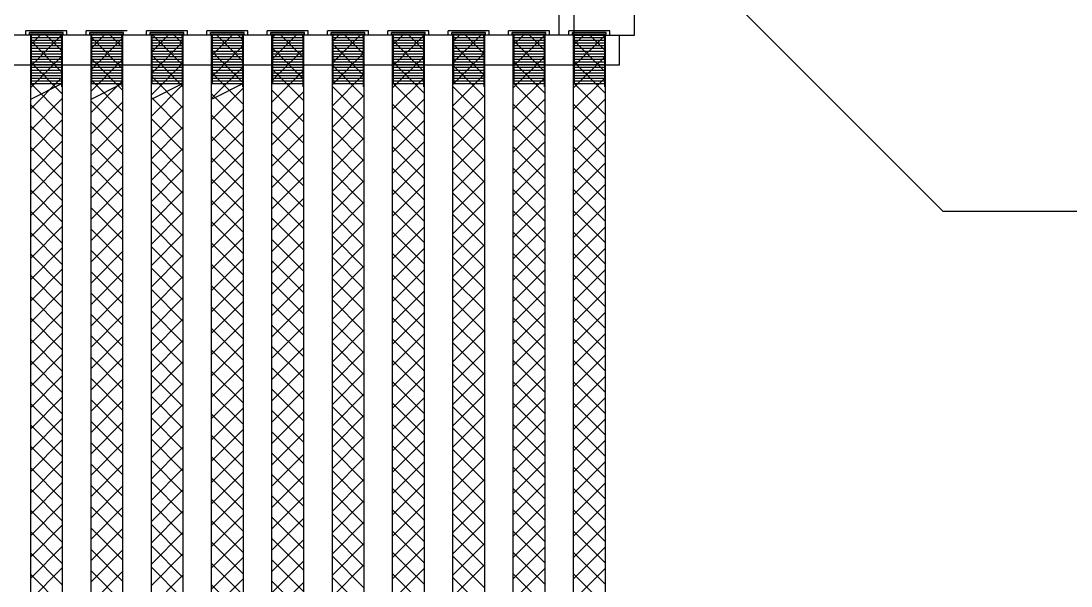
# Model space of a CAD drawing. Header units: inches. Extents: x 12 to 318, y 5 to 204.
# Drawn here: x 184.73 to 195.98, y 179.46 to 185.51 of the extents above; entities that cross this region are included whole.
import ezdxf

# ---------------------------------------------------------------- set-up
doc = ezdxf.new("R2010")
doc.units = ezdxf.units.IN
doc.header["$LTSCALE"] = 9.5
doc.header["$MEASUREMENT"] = 0
doc.layers.get('0').update_dxf_attribs({"lineweight": 25})
doc.layers.add('Brade', color=5, linetype='Continuous', lineweight=25, true_color=0x0000ff)
doc.layers.add('Sketch Geometry (ANSI)', color=7, linetype='Continuous', lineweight=25)

# ---------------------------------------------------------------- blocks, each defined once
blk = doc.blocks.new('UPPER HEAD ADN ELEMENT DETAIL')
for p, q in [((0.33535, 0.00996), (0.33535, 0.14601)), ((0.36936, 0.00996), (0.36936, 0.14601)), ((0.32685, 0.00996), (0.32685, 0.02697)), ((0.33535, 0.00996), (-0.49793, 0.00996)), ((0.33535, 0.00996), (0.36936, 0.00996)), ((0.36086, -0.00704), (0.36086, 0.00996)), ((0.36086, -0.00704), (-0.52344, -0.00704))]:
    blk.add_line(p, q)
at = {"layer": 'Brade', "lineweight": 25}
for p, q in [((0.02619, 0.00996), (0.02619, 0.01235)), ((0.04931, 0.01235), (0.02619, 0.01235)), ((0.04931, 0.00996), (0.04931, 0.01235)), ((0.0602, 0.00996), (0.0602, 0.01235)), ((0.08333, 0.01235), (0.0602, 0.01235)), ((0.09421, 0.00996), (0.09421, 0.01235)), ((0.11734, 0.01235), (0.09421, 0.01235)), ((0.11734, 0.00996), (0.11734, 0.01235)), ((0.15135, 0.01235), (0.12822, 0.01235)), ((0.12822, 0.00996), (0.12822, 0.01235)), ((0.15135, 0.00996), (0.15135, 0.01235)), ((0.18536, 0.01235), (0.16223, 0.01235)), ((0.16223, 0.00996), (0.16223, 0.01235)), ((0.18536, 0.00996), (0.18536, 0.01235)), ((0.21937, 0.01235), (0.19624, 0.01235)), ((0.19624, 0.00996), (0.19624, 0.01235)), ((0.21937, 0.00996), (0.21937, 0.01235)), ((0.25338, 0.01235), (0.23026, 0.01235)), ((0.23026, 0.00996), (0.23026, 0.01235)), ((0.25338, 0.00996), (0.25338, 0.01235)), ((0.25338, 0.00996), (0.25338, 0.01235)), ((0.2874, 0.01235), (0.26427, 0.01235)), ((0.26427, 0.00996), (0.26427, 0.01235)), ((0.2874, 0.00996), (0.2874, 0.01235)), ((0.32141, 0.01235), (0.29828, 0.01235)), ((0.29828, 0.00996), (0.29828, 0.01235)), ((0.32141, 0.00996), (0.32141, 0.01235)), ((0.35542, 0.01235), (0.33229, 0.01235)), ((0.33229, 0.00996), (0.33229, 0.01235)), ((0.35542, 0.00996), (0.35542, 0.01235)), ((0.04727, 0.01146), (0.02823, 0.01146)), ((0.02823, 0.01044), (0.02823, 0.01146)), ((0.04727, 0.01044), (0.02823, 0.01044)), ((0.04727, 0.01031), (0.02823, 0.01031)), ((0.04676, 0.00996), (0.02874, 0.00996)), ((0.02874, 0.00996), (0.02874, -0.5377)), ((0.02925, 0.00843), (0.02925, 0.00996)), ((0.02925, 0.00996), (0.02925, -0.01759)), ((0.04625, 0.00843), (0.02925, 0.00843)), ((0.04625, 0.00843), (0.02925, 0.00843)), ((0.04625, 0.0069), (0.02925, 0.0069)), ((0.04625, 0.00843), (0.04625, 0.00996)), ((0.04625, 0.00996), (0.04625, -0.01912)), ((0.04676, 0.00996), (0.04676, -0.5377)), ((0.04727, 0.01044), (0.04727, 0.01146)), ((0.08129, 0.01146), (0.06224, 0.01146)), ((0.06224, 0.01044), (0.06224, 0.01146)), ((0.08129, 0.01044), (0.06224, 0.01044)), ((0.08129, 0.01031), (0.06224, 0.01031)), ((0.08078, 0.00996), (0.06275, 0.00996)), ((0.06275, 0.00996), (0.06275, -0.5377)), ((0.06326, 0.00843), (0.06326, 0.00996)), ((0.06326, 0.00996), (0.06326, -0.01759)), ((0.08027, 0.00843), (0.06326, 0.00843)), ((0.08027, 0.00843), (0.06326, 0.00843)), ((0.08027, 0.0069), (0.06326, 0.0069)), ((0.08027, 0.00843), (0.08027, 0.00996)), ((0.08027, 0.00996), (0.08027, -0.01912)), ((0.08078, 0.00996), (0.08078, -0.5377)), ((0.08129, 0.01044), (0.08129, 0.01146)), ((0.1153, 0.01146), (0.09625, 0.01146)), ((0.09625, 0.01044), (0.09625, 0.01146)), ((0.1153, 0.01044), (0.09625, 0.01044)), ((0.1153, 0.01031), (0.09625, 0.01031)), ((0.09676, 0.00996), (0.09676, -0.5377)), ((0.11479, 0.00996), (0.09676, 0.00996)), ((0.09727, 0.00843), (0.09727, 0.00996)), ((0.09727, 0.00996), (0.09727, -0.01759)), ((0.11428, 0.00843), (0.09727, 0.00843)), ((0.11428, 0.00843), (0.09727, 0.00843)), ((0.11428, 0.0069), (0.09727, 0.0069)), ((0.11428, 0.00843), (0.11428, 0.00996)), ((0.11428, 0.00996), (0.11428, -0.01912)), ((0.11479, 0.00996), (0.11479, -0.5377)), ((0.1153, 0.01044), (0.1153, 0.01146)), ((0.13026, 0.01044), (0.13026, 0.01146)), ((0.14931, 0.01146), (0.13026, 0.01146)), ((0.14931, 0.01044), (0.13026, 0.01044)), ((0.14931, 0.01031), (0.13026, 0.01031)), ((0.13077, 0.00996), (0.13077, -0.5377)), ((0.1488, 0.00996), (0.13077, 0.00996)), ((0.13128, 0.00996), (0.13128, -0.01759)), ((0.13128, 0.00843), (0.13128, 0.00996)), ((0.14829, 0.00843), (0.13128, 0.00843)), ((0.14829, 0.00843), (0.13128, 0.00843)), ((0.14829, 0.0069), (0.13128, 0.0069)), ((0.14829, 0.00996), (0.14829, -0.01912)), ((0.14829, 0.00843), (0.14829, 0.00996)), ((0.1488, 0.00996), (0.1488, -0.5377)), ((0.14931, 0.01044), (0.14931, 0.01146)), ((0.16427, 0.01044), (0.16427, 0.01146)), ((0.18332, 0.01146), (0.16427, 0.01146)), ((0.18332, 0.01044), (0.16427, 0.01044)), ((0.18332, 0.01031), (0.16427, 0.01031)), ((0.16478, 0.00996), (0.16478, -0.5377)), ((0.18281, 0.00996), (0.16478, 0.00996)), ((0.16529, 0.00996), (0.16529, -0.01759)), ((0.16529, 0.00843), (0.16529, 0.00996)), ((0.1823, 0.00843), (0.16529, 0.00843)), ((0.1823, 0.00843), (0.16529, 0.00843)), ((0.1823, 0.0069), (0.16529, 0.0069)), ((0.1823, 0.00996), (0.1823, -0.01912)), ((0.1823, 0.00843), (0.1823, 0.00996)), ((0.18281, 0.00996), (0.18281, -0.5377)), ((0.18332, 0.01044), (0.18332, 0.01146)), ((0.19829, 0.01044), (0.19829, 0.01146)), ((0.21733, 0.01146), (0.19829, 0.01146)), ((0.21733, 0.01044), (0.19829, 0.01044)), ((0.21733, 0.01031), (0.19829, 0.01031)), ((0.1988, 0.00996), (0.1988, -0.5377)), ((0.21682, 0.00996), (0.1988, 0.00996)), ((0.19931, 0.00996), (0.19931, -0.01759)), ((0.19931, 0.00843), (0.19931, 0.00996)), ((0.21631, 0.00843), (0.19931, 0.00843)), ((0.21631, 0.00843), (0.19931, 0.00843)), ((0.21631, 0.0069), (0.19931, 0.0069)), ((0.21631, 0.00996), (0.21631, -0.01912)), ((0.21631, 0.00843), (0.21631, 0.00996)), ((0.21682, 0.00996), (0.21682, -0.5377)), ((0.21733, 0.01044), (0.21733, 0.01146)), ((0.2323, 0.01044), (0.2323, 0.01146)), ((0.25134, 0.01146), (0.2323, 0.01146)), ((0.25134, 0.01044), (0.2323, 0.01044)), ((0.25134, 0.01031), (0.2323, 0.01031)), ((0.23281, 0.00996), (0.23281, -0.5377)), ((0.25083, 0.00996), (0.23281, 0.00996)), ((0.23332, 0.00996), (0.23332, -0.01759)), ((0.23332, 0.00843), (0.23332, 0.00996)), ((0.25032, 0.00843), (0.23332, 0.00843)), ((0.25032, 0.00843), (0.23332, 0.00843)), ((0.25032, 0.0069), (0.23332, 0.0069)), ((0.25032, 0.00996), (0.25032, -0.01912)), ((0.25032, 0.00843), (0.25032, 0.00996)), ((0.25083, 0.00996), (0.25083, -0.5377)), ((0.25134, 0.01044), (0.25134, 0.01146)), ((0.26631, 0.01044), (0.26631, 0.01146)), ((0.28536, 0.01146), (0.26631, 0.01146)), ((0.28536, 0.01044), (0.26631, 0.01044)), ((0.28536, 0.01031), (0.26631, 0.01031)), ((0.28485, 0.00996), (0.26682, 0.00996)), ((0.26682, 0.00996), (0.26682, -0.5377)), ((0.26733, 0.00843), (0.26733, 0.00996)), ((0.26733, 0.00996), (0.26733, -0.01759)), ((0.28433, 0.00843), (0.26733, 0.00843)), ((0.28433, 0.00843), (0.26733, 0.00843)), ((0.28433, 0.0069), (0.26733, 0.0069)), ((0.28433, 0.00843), (0.28433, 0.00996)), ((0.28433, 0.00996), (0.28433, -0.01912)), ((0.28485, 0.00996), (0.28485, -0.5377)), ((0.28536, 0.01044), (0.28536, 0.01146)), ((0.30032, 0.01044), (0.30032, 0.01146)), ((0.31937, 0.01146), (0.30032, 0.01146)), ((0.31937, 0.01044), (0.30032, 0.01044)), ((0.31937, 0.01031), (0.30032, 0.01031)), ((0.30083, 0.00996), (0.30083, -0.5377)), ((0.31886, 0.00996), (0.30083, 0.00996)), ((0.30134, 0.00996), (0.30134, -0.01759)), ((0.30134, 0.00843), (0.30134, 0.00996)), ((0.31835, 0.00843), (0.30134, 0.00843)), ((0.31835, 0.00843), (0.30134, 0.00843)), ((0.31835, 0.0069), (0.30134, 0.0069)), ((0.31835, 0.00996), (0.31835, -0.01912)), ((0.31835, 0.00843), (0.31835, 0.00996)), ((0.31886, 0.00996), (0.31886, -0.5377)), ((0.31937, 0.01044), (0.31937, 0.01146)), ((0.33433, 0.01044), (0.33433, 0.01146)), ((0.35338, 0.01146), (0.33433, 0.01146)), ((0.35338, 0.01044), (0.33433, 0.01044)), ((0.35338, 0.01031), (0.33433, 0.01031)), ((0.33484, 0.00996), (0.33484, -0.5377)), ((0.35287, 0.00996), (0.33484, 0.00996)), ((0.33535, 0.00996), (0.33535, -0.01759)), ((0.33535, 0.00843), (0.33535, 0.00996)), ((0.35236, 0.00843), (0.33535, 0.00843)), ((0.35236, 0.00843), (0.33535, 0.00843)), ((0.35236, 0.0069), (0.33535, 0.0069)), ((0.35236, 0.00996), (0.35236, -0.01912)), ((0.35236, 0.00843), (0.35236, 0.00996)), ((0.35287, 0.00996), (0.35287, -0.5377)), ((0.35338, 0.01044), (0.35338, 0.01146)), ((0.04625, 0.00537), (0.02925, 0.00537)), ((0.04625, 0.00384), (0.02925, 0.00384)), ((0.04625, 0.00231), (0.02925, 0.00231)), ((0.04625, 0.00078), (0.02925, 0.00078)), ((0.08027, 0.00537), (0.06326, 0.00537)), ((0.08027, 0.00384), (0.06326, 0.00384)), ((0.08027, 0.00231), (0.06326, 0.00231)), ((0.08027, 0.00078), (0.06326, 0.00078)), ((0.11428, 0.00537), (0.09727, 0.00537)), ((0.11428, 0.00384), (0.09727, 0.00384)), ((0.11428, 0.00231), (0.09727, 0.00231)), ((0.11428, 0.00078), (0.09727, 0.00078)), ((0.14829, 0.00537), (0.13128, 0.00537)), ((0.14829, 0.00384), (0.13128, 0.00384)), ((0.14829, 0.00231), (0.13128, 0.00231)), ((0.14829, 0.00078), (0.13128, 0.00078)), ((0.1823, 0.00537), (0.16529, 0.00537)), ((0.1823, 0.00384), (0.16529, 0.00384)), ((0.1823, 0.00231), (0.16529, 0.00231)), ((0.1823, 0.00078), (0.16529, 0.00078)), ((0.21631, 0.00537), (0.19931, 0.00537)), ((0.21631, 0.00384), (0.19931, 0.00384)), ((0.21631, 0.00231), (0.19931, 0.00231)), ((0.21631, 0.00078), (0.19931, 0.00078)), ((0.25032, 0.00537), (0.23332, 0.00537)), ((0.25032, 0.00384), (0.23332, 0.00384)), ((0.25032, 0.00231), (0.23332, 0.00231)), ((0.25032, 0.00078), (0.23332, 0.00078)), ((0.28433, 0.00537), (0.26733, 0.00537)), ((0.28433, 0.00384), (0.26733, 0.00384)), ((0.28433, 0.00231), (0.26733, 0.00231)), ((0.28433, 0.00078), (0.26733, 0.00078)), ((0.31835, 0.00537), (0.30134, 0.00537)), ((0.31835, 0.00384), (0.30134, 0.00384)), ((0.31835, 0.00231), (0.30134, 0.00231)), ((0.31835, 0.00078), (0.30134, 0.00078)), ((0.35236, 0.00537), (0.33535, 0.00537)), ((0.35236, 0.00384), (0.33535, 0.00384)), ((0.35236, 0.00231), (0.33535, 0.00231)), ((0.35236, 0.00078), (0.33535, 0.00078)), ((0.04625, -0.00075), (0.02925, -0.00075)), ((0.04625, -0.00228), (0.02925, -0.00228)), ((0.04625, -0.00381), (0.02925, -0.00381)), ((0.04625, -0.00534), (0.02925, -0.00534)), ((0.08027, -0.00075), (0.06326, -0.00075)), ((0.08027, -0.00228), (0.06326, -0.00228)), ((0.08027, -0.00381), (0.06326, -0.00381)), ((0.08027, -0.00534), (0.06326, -0.00534)), ((0.11428, -0.00075), (0.09727, -0.00075)), ((0.11428, -0.00228), (0.09727, -0.00228)), ((0.11428, -0.00381), (0.09727, -0.00381)), ((0.11428, -0.00534), (0.09727, -0.00534)), ((0.14829, -0.00075), (0.13128, -0.00075)), ((0.14829, -0.00228), (0.13128, -0.00228)), ((0.14829, -0.00381), (0.13128, -0.00381)), ((0.14829, -0.00534), (0.13128, -0.00534)), ((0.1823, -0.00075), (0.16529, -0.00075)), ((0.1823, -0.00228), (0.16529, -0.00228)), ((0.1823, -0.00381), (0.16529, -0.00381)), ((0.1823, -0.00534), (0.16529, -0.00534)), ((0.21631, -0.00075), (0.19931, -0.00075)), ((0.21631, -0.00228), (0.19931, -0.00228)), ((0.21631, -0.00381), (0.19931, -0.00381)), ((0.21631, -0.00534), (0.19931, -0.00534)), ((0.25032, -0.00075), (0.23332, -0.00075)), ((0.25032, -0.00228), (0.23332, -0.00228)), ((0.25032, -0.00381), (0.23332, -0.00381)), ((0.25032, -0.00534), (0.23332, -0.00534)), ((0.28433, -0.00075), (0.26733, -0.00075)), ((0.28433, -0.00228), (0.26733, -0.00228)), ((0.28433, -0.00381), (0.26733, -0.00381)), ((0.28433, -0.00534), (0.26733, -0.00534)), ((0.31835, -0.00075), (0.30134, -0.00075)), ((0.31835, -0.00228), (0.30134, -0.00228)), ((0.31835, -0.00381), (0.30134, -0.00381)), ((0.31835, -0.00534), (0.30134, -0.00534)), ((0.35236, -0.00075), (0.33535, -0.00075)), ((0.35236, -0.00228), (0.33535, -0.00228)), ((0.35236, -0.00381), (0.33535, -0.00381)), ((0.35236, -0.00534), (0.33535, -0.00534)), ((0.04625, -0.00687), (0.02925, -0.00687)), ((0.04625, -0.0084), (0.02925, -0.0084)), ((0.04625, -0.00993), (0.02925, -0.00993)), ((0.04625, -0.01146), (0.02925, -0.01146)), ((0.08027, -0.00687), (0.06326, -0.00687)), ((0.08027, -0.0084), (0.06326, -0.0084)), ((0.08027, -0.00993), (0.06326, -0.00993)), ((0.08027, -0.01146), (0.06326, -0.01146)), ((0.11428, -0.00687), (0.09727, -0.00687)), ((0.11428, -0.0084), (0.09727, -0.0084)), ((0.11428, -0.00993), (0.09727, -0.00993)), ((0.11428, -0.01146), (0.09727, -0.01146)), ((0.14829, -0.00687), (0.13128, -0.00687)), ((0.14829, -0.0084), (0.13128, -0.0084)), ((0.14829, -0.00993), (0.13128, -0.00993)), ((0.14829, -0.01146), (0.13128, -0.01146)), ((0.1823, -0.00687), (0.16529, -0.00687)), ((0.1823, -0.0084), (0.16529, -0.0084)), ((0.1823, -0.00993), (0.16529, -0.00993)), ((0.1823, -0.01146), (0.16529, -0.01146)), ((0.21631, -0.00687), (0.19931, -0.00687)), ((0.21631, -0.0084), (0.19931, -0.0084)), ((0.21631, -0.00993), (0.19931, -0.00993)), ((0.21631, -0.01146), (0.19931, -0.01146)), ((0.25032, -0.00687), (0.23332, -0.00687)), ((0.25032, -0.0084), (0.23332, -0.0084)), ((0.25032, -0.00993), (0.23332, -0.00993)), ((0.25032, -0.01146), (0.23332, -0.01146)), ((0.28433, -0.00687), (0.26733, -0.00687)), ((0.28433, -0.0084), (0.26733, -0.0084)), ((0.28433, -0.00993), (0.26733, -0.00993)), ((0.28433, -0.01146), (0.26733, -0.01146)), ((0.31835, -0.00687), (0.30134, -0.00687)), ((0.31835, -0.0084), (0.30134, -0.0084)), ((0.31835, -0.00993), (0.30134, -0.00993)), ((0.31835, -0.01146), (0.30134, -0.01146)), ((0.35236, -0.00687), (0.33535, -0.00687)), ((0.35236, -0.0084), (0.33535, -0.0084)), ((0.35236, -0.00993), (0.33535, -0.00993)), ((0.35236, -0.01146), (0.33535, -0.01146)), ((0.04625, -0.013), (0.02925, -0.013)), ((0.04625, -0.01453), (0.02925, -0.01453)), ((0.04625, -0.01606), (0.02925, -0.01606)), ((0.04625, -0.01759), (0.02925, -0.02609)), ((0.04625, -0.01759), (0.02925, -0.01759)), ((0.08027, -0.013), (0.06326, -0.013)), ((0.08027, -0.01453), (0.06326, -0.01453)), ((0.08027, -0.01606), (0.06326, -0.01606)), ((0.08027, -0.01759), (0.06326, -0.02609)), ((0.08027, -0.01759), (0.06326, -0.01759)), ((0.11428, -0.013), (0.09727, -0.013)), ((0.11428, -0.01453), (0.09727, -0.01453)), ((0.11428, -0.01606), (0.09727, -0.01606)), ((0.11428, -0.01759), (0.09727, -0.02609)), ((0.11428, -0.01759), (0.09727, -0.01759)), ((0.14829, -0.013), (0.13128, -0.013)), ((0.14829, -0.01453), (0.13128, -0.01453)), ((0.14829, -0.01606), (0.13128, -0.01606)), ((0.14829, -0.01759), (0.13128, -0.01759)), ((0.14829, -0.01759), (0.13128, -0.02609)), ((0.1823, -0.013), (0.16529, -0.013)), ((0.1823, -0.01453), (0.16529, -0.01453)), ((0.1823, -0.01606), (0.16529, -0.01606)), ((0.1823, -0.01759), (0.16529, -0.01759)), ((0.21631, -0.013), (0.19931, -0.013)), ((0.21631, -0.01453), (0.19931, -0.01453)), ((0.21631, -0.01606), (0.19931, -0.01606)), ((0.21631, -0.01759), (0.19931, -0.01759)), ((0.25032, -0.013), (0.23332, -0.013)), ((0.25032, -0.01453), (0.23332, -0.01453)), ((0.25032, -0.01606), (0.23332, -0.01606)), ((0.25032, -0.01759), (0.23332, -0.01759)), ((0.28433, -0.013), (0.26733, -0.013)), ((0.28433, -0.01453), (0.26733, -0.01453)), ((0.28433, -0.01606), (0.26733, -0.01606)), ((0.28433, -0.01759), (0.26733, -0.01759)), ((0.31835, -0.013), (0.30134, -0.013)), ((0.31835, -0.01453), (0.30134, -0.01453)), ((0.31835, -0.01606), (0.30134, -0.01606)), ((0.31835, -0.01759), (0.30134, -0.01759)), ((0.35236, -0.013), (0.33535, -0.013)), ((0.35236, -0.01453), (0.33535, -0.01453)), ((0.35236, -0.01606), (0.33535, -0.01606)), ((0.35236, -0.01759), (0.33535, -0.01759))]:
    blk.add_line(p, q, dxfattribs=at)
at = {"layer": 'Brade', "color": 5, "linetype": 'Continuous', "lineweight": 25, "true_color": 0x0000ff}
for p, q in [((0.04637, 0.00996), (0.02874, -0.00767)), ((0.03435, 0.00996), (0.02874, 0.00436)), ((0.04676, -0.01116), (0.02874, 0.00687)), ((0.04676, 0.00086), (0.03767, 0.00996)), ((0.07042, 0.00996), (0.06275, 0.00229)), ((0.08078, -0.0091), (0.06275, 0.00893)), ((0.08078, 0.00829), (0.06275, -0.00973)), ((0.08078, 0.00293), (0.07374, 0.00996)), ((0.10649, 0.00996), (0.09676, 0.00023)), ((0.11479, 0.00623), (0.09676, -0.0118)), ((0.11479, -0.00703), (0.09779, 0.00996)), ((0.11479, 0.00499), (0.10982, 0.00996)), ((0.14257, 0.00996), (0.13077, -0.00183)), ((0.1488, -0.00497), (0.13387, 0.00996)), ((0.1488, 0.00705), (0.14589, 0.00996)), ((0.17864, 0.00996), (0.16478, -0.0039)), ((0.16662, 0.00996), (0.16478, 0.00813)), ((0.18281, -0.00291), (0.16994, 0.00996)), ((0.18281, 0.00912), (0.18196, 0.00996)), ((0.21472, 0.00996), (0.1988, -0.00596)), ((0.20269, 0.00996), (0.1988, 0.00606)), ((0.21682, -0.00084), (0.20601, 0.00996)), ((0.25079, 0.00996), (0.23281, -0.00802)), ((0.23877, 0.00996), (0.23281, 0.004)), ((0.25083, -0.01081), (0.23281, 0.00722)), ((0.25083, 0.00122), (0.24209, 0.00996)), ((0.28274, 0.00996), (0.26682, -0.00596)), ((0.27072, 0.00996), (0.26682, 0.00606)), ((0.28485, -0.00084), (0.27404, 0.00996)), ((0.31882, 0.00996), (0.30083, -0.00802)), ((0.30679, 0.00996), (0.30083, 0.004)), ((0.31886, -0.01081), (0.30083, 0.00722)), ((0.31886, 0.00122), (0.31011, 0.00996)), ((0.35283, 0.00996), (0.33484, -0.00802)), ((0.3408, 0.00996), (0.33484, 0.004)), ((0.35287, -0.01081), (0.33484, 0.00722)), ((0.35287, 0.00122), (0.34412, 0.00996)), ((0.1488, 0.00417), (0.13077, -0.01386)), ((0.1488, -0.017), (0.13077, 0.00103)), ((0.18281, -0.01493), (0.16478, 0.00309)), ((0.18281, 0.0021), (0.16478, -0.01592)), ((0.21682, -0.01287), (0.1988, 0.00516)), ((0.21682, 0.00004), (0.1988, -0.01799)), ((0.28485, -0.01287), (0.26682, 0.00516)), ((0.28485, 0.00004), (0.26682, -0.01799)), ((0.04676, -0.00167), (0.02874, -0.01969)), ((0.04676, -0.02318), (0.02874, -0.00516)), ((0.08078, -0.02112), (0.06275, -0.0031)), ((0.08078, -0.00373), (0.06275, -0.02176)), ((0.11479, -0.01906), (0.09676, -0.00103)), ((0.11479, -0.00579), (0.09676, -0.02382)), ((0.25083, -0.00202), (0.23281, -0.02005)), ((0.25083, -0.02283), (0.23281, -0.0048)), ((0.31886, -0.00202), (0.30083, -0.02005)), ((0.31886, -0.02283), (0.30083, -0.0048)), ((0.35287, -0.00202), (0.33484, -0.02005)), ((0.35287, -0.02283), (0.33484, -0.0048)), ((0.1488, -0.00786), (0.13077, -0.02588)), ((0.1488, -0.02902), (0.13077, -0.01099)), ((0.18281, -0.02696), (0.16478, -0.00893)), ((0.18281, -0.00992), (0.16478, -0.02795)), ((0.21682, -0.02489), (0.1988, -0.00687)), ((0.28485, -0.02489), (0.26682, -0.00687)), ((0.04676, -0.01369), (0.02874, -0.03172)), ((0.04676, -0.03521), (0.02874, -0.01718)), ((0.08078, -0.03315), (0.06275, -0.01512)), ((0.08078, -0.01576), (0.06275, -0.03378)), ((0.11479, -0.03108), (0.09676, -0.01306)), ((0.21682, -0.01198), (0.1988, -0.03001)), ((0.25083, -0.01405), (0.23281, -0.03207)), ((0.25083, -0.03486), (0.23281, -0.01683)), ((0.28485, -0.01198), (0.26682, -0.03001)), ((0.31886, -0.01405), (0.30083, -0.03207)), ((0.31886, -0.03486), (0.30083, -0.01683)), ((0.35287, -0.01405), (0.33484, -0.03207)), ((0.35287, -0.03486), (0.33484, -0.01683)), ((0.11479, -0.01782), (0.09676, -0.03585)), ((0.1488, -0.01988), (0.13077, -0.03791)), ((0.1488, -0.04105), (0.13077, -0.02302)), ((0.18281, -0.03898), (0.16478, -0.02096)), ((0.18281, -0.02195), (0.16478, -0.03997)), ((0.21682, -0.03692), (0.1988, -0.01889)), ((0.28485, -0.03692), (0.26682, -0.01889)), ((0.04676, -0.02572), (0.02874, -0.04374)), ((0.04676, -0.04723), (0.02874, -0.02921)), ((0.08078, -0.04517), (0.06275, -0.02715)), ((0.08078, -0.02778), (0.06275, -0.04581)), ((0.11479, -0.04311), (0.09676, -0.02508)), ((0.21682, -0.02401), (0.1988, -0.04204)), ((0.25083, -0.02607), (0.23281, -0.0441)), ((0.25083, -0.04688), (0.23281, -0.02885)), ((0.28485, -0.02401), (0.26682, -0.04204)), ((0.31886, -0.02607), (0.30083, -0.0441)), ((0.31886, -0.04688), (0.30083, -0.02885)), ((0.35287, -0.02607), (0.33484, -0.0441)), ((0.35287, -0.04688), (0.33484, -0.02885)), ((0.11479, -0.02984), (0.09676, -0.04787)), ((0.1488, -0.03191), (0.13077, -0.04993)), ((0.1488, -0.05307), (0.13077, -0.03504)), ((0.18281, -0.05101), (0.16478, -0.03298)), ((0.18281, -0.03397), (0.16478, -0.052)), ((0.21682, -0.04894), (0.1988, -0.03092)), ((0.28485, -0.04894), (0.26682, -0.03092)), ((0.04676, -0.03774), (0.02874, -0.05577)), ((0.04676, -0.05926), (0.02874, -0.04123)), ((0.08078, -0.0572), (0.06275, -0.03917)), ((0.08078, -0.03981), (0.06275, -0.05783)), ((0.11479, -0.05513), (0.09676, -0.03711)), ((0.21682, -0.03603), (0.1988, -0.05406)), ((0.25083, -0.0381), (0.23281, -0.05612)), ((0.25083, -0.05891), (0.23281, -0.04088)), ((0.28485, -0.03603), (0.26682, -0.05406)), ((0.31886, -0.0381), (0.30083, -0.05612)), ((0.31886, -0.05891), (0.30083, -0.04088)), ((0.35287, -0.0381), (0.33484, -0.05612)), ((0.35287, -0.05891), (0.33484, -0.04088)), ((0.11479, -0.04187), (0.09676, -0.0599)), ((0.1488, -0.04393), (0.13077, -0.06196)), ((0.1488, -0.0651), (0.13077, -0.04707)), ((0.18281, -0.06303), (0.16478, -0.04501)), ((0.18281, -0.046), (0.16478, -0.06402)), ((0.21682, -0.06097), (0.1988, -0.04294)), ((0.28485, -0.06097), (0.26682, -0.04294)), ((0.04676, -0.04977), (0.02874, -0.06779)), ((0.04676, -0.07128), (0.02874, -0.05326)), ((0.08078, -0.06922), (0.06275, -0.0512)), ((0.08078, -0.05183), (0.06275, -0.06986)), ((0.11479, -0.06716), (0.09676, -0.04913)), ((0.21682, -0.04806), (0.1988, -0.06609)), ((0.25083, -0.05012), (0.23281, -0.06815)), ((0.25083, -0.07093), (0.23281, -0.0529)), ((0.28485, -0.04806), (0.26682, -0.06609)), ((0.31886, -0.05012), (0.30083, -0.06815)), ((0.31886, -0.07093), (0.30083, -0.0529)), ((0.35287, -0.05012), (0.33484, -0.06815)), ((0.35287, -0.07093), (0.33484, -0.0529)), ((0.11479, -0.05389), (0.09676, -0.07192)), ((0.1488, -0.05596), (0.13077, -0.07398)), ((0.1488, -0.07712), (0.13077, -0.05909)), ((0.18281, -0.07506), (0.16478, -0.05703)), ((0.18281, -0.05802), (0.16478, -0.07605)), ((0.21682, -0.07299), (0.1988, -0.05497)), ((0.28485, -0.07299), (0.26682, -0.05497)), ((0.04676, -0.06179), (0.02874, -0.07982)), ((0.08078, -0.08125), (0.06275, -0.06322)), ((0.08078, -0.06386), (0.06275, -0.08188)), ((0.11479, -0.07918), (0.09676, -0.06116)), ((0.21682, -0.06008), (0.1988, -0.07811)), ((0.25083, -0.06215), (0.23281, -0.08017)), ((0.25083, -0.08296), (0.23281, -0.06493)), ((0.28485, -0.06008), (0.26682, -0.07811)), ((0.31886, -0.06215), (0.30083, -0.08017)), ((0.31886, -0.08296), (0.30083, -0.06493)), ((0.35287, -0.06215), (0.33484, -0.08017)), ((0.35287, -0.08296), (0.33484, -0.06493)), ((0.04676, -0.08331), (0.02874, -0.06528)), ((0.11479, -0.06592), (0.09676, -0.08395)), ((0.1488, -0.06798), (0.13077, -0.08601)), ((0.18281, -0.08708), (0.16478, -0.06906)), ((0.18281, -0.07005), (0.16478, -0.08807)), ((0.21682, -0.08502), (0.1988, -0.06699)), ((0.28485, -0.08502), (0.26682, -0.06699)), ((0.04676, -0.07382), (0.02874, -0.09184)), ((0.08078, -0.09327), (0.06275, -0.07525)), ((0.08078, -0.07588), (0.06275, -0.09391)), ((0.11479, -0.09121), (0.09676, -0.07318)), ((0.1488, -0.08915), (0.13077, -0.07112)), ((0.21682, -0.07211), (0.1988, -0.09014)), ((0.25083, -0.07417), (0.23281, -0.0922)), ((0.25083, -0.09498), (0.23281, -0.07695)), ((0.28485, -0.07211), (0.26682, -0.09014)), ((0.31886, -0.07417), (0.30083, -0.0922)), ((0.31886, -0.09498), (0.30083, -0.07695)), ((0.35287, -0.07417), (0.33484, -0.0922)), ((0.35287, -0.09498), (0.33484, -0.07695)), ((0.04676, -0.09533), (0.02874, -0.07731)), ((0.11479, -0.07794), (0.09676, -0.09597)), ((0.1488, -0.08001), (0.13077, -0.09803)), ((0.18281, -0.09911), (0.16478, -0.08108)), ((0.18281, -0.08207), (0.16478, -0.1001)), ((0.21682, -0.09704), (0.1988, -0.07902)), ((0.28485, -0.09704), (0.26682, -0.07902)), ((0.04676, -0.08584), (0.02874, -0.10387)), ((0.08078, -0.1053), (0.06275, -0.08727)), ((0.08078, -0.08791), (0.06275, -0.10593)), ((0.11479, -0.10323), (0.09676, -0.08521)), ((0.1488, -0.10117), (0.13077, -0.08314)), ((0.21682, -0.08413), (0.1988, -0.10216)), ((0.25083, -0.0862), (0.23281, -0.10422)), ((0.28485, -0.08413), (0.26682, -0.10216)), ((0.31886, -0.0862), (0.30083, -0.10422)), ((0.35287, -0.0862), (0.33484, -0.10422)), ((0.04676, -0.10736), (0.02874, -0.08933)), ((0.11479, -0.08997), (0.09676, -0.108)), ((0.1488, -0.09203), (0.13077, -0.11006)), ((0.18281, -0.11113), (0.16478, -0.09311)), ((0.18281, -0.0941), (0.16478, -0.11212)), ((0.21682, -0.10907), (0.1988, -0.09104)), ((0.25083, -0.10701), (0.23281, -0.08898)), ((0.28485, -0.10907), (0.26682, -0.09104)), ((0.31886, -0.10701), (0.30083, -0.08898)), ((0.35287, -0.10701), (0.33484, -0.08898)), ((0.04676, -0.09787), (0.02874, -0.11589)), ((0.08078, -0.11732), (0.06275, -0.0993)), ((0.08078, -0.09993), (0.06275, -0.11796)), ((0.11479, -0.11526), (0.09676, -0.09723)), ((0.1488, -0.11319), (0.13077, -0.09517)), ((0.21682, -0.09616), (0.1988, -0.11418)), ((0.25083, -0.09822), (0.23281, -0.11625)), ((0.28485, -0.09616), (0.26682, -0.11418)), ((0.31886, -0.09822), (0.30083, -0.11625)), ((0.35287, -0.09822), (0.33484, -0.11625)), ((0.04676, -0.11938), (0.02874, -0.10136)), ((0.11479, -0.10199), (0.09676, -0.12002)), ((0.1488, -0.10406), (0.13077, -0.12208)), ((0.18281, -0.12316), (0.16478, -0.10513)), ((0.18281, -0.10612), (0.16478, -0.12415)), ((0.21682, -0.12109), (0.1988, -0.10307)), ((0.25083, -0.11903), (0.23281, -0.101)), ((0.28485, -0.12109), (0.26682, -0.10307)), ((0.31886, -0.11903), (0.30083, -0.101)), ((0.35287, -0.11903), (0.33484, -0.101)), ((0.04676, -0.10989), (0.02874, -0.12792)), ((0.08078, -0.12935), (0.06275, -0.11132)), ((0.08078, -0.11196), (0.06275, -0.12998)), ((0.11479, -0.12728), (0.09676, -0.10926)), ((0.1488, -0.12522), (0.13077, -0.10719)), ((0.21682, -0.10818), (0.1988, -0.12621)), ((0.25083, -0.11025), (0.23281, -0.12827)), ((0.28485, -0.10818), (0.26682, -0.12621)), ((0.31886, -0.11025), (0.30083, -0.12827)), ((0.35287, -0.11025), (0.33484, -0.12827)), ((0.04676, -0.13141), (0.02874, -0.11338)), ((0.11479, -0.11402), (0.09676, -0.13205)), ((0.1488, -0.11608), (0.13077, -0.13411)), ((0.18281, -0.13518), (0.16478, -0.11716)), ((0.18281, -0.11815), (0.16478, -0.13617)), ((0.21682, -0.13312), (0.1988, -0.11509)), ((0.25083, -0.13106), (0.23281, -0.11303)), ((0.28485, -0.13312), (0.26682, -0.11509)), ((0.31886, -0.13106), (0.30083, -0.11303)), ((0.35287, -0.13106), (0.33484, -0.11303)), ((0.04676, -0.12192), (0.02874, -0.13994)), ((0.08078, -0.14137), (0.06275, -0.12334)), ((0.08078, -0.12398), (0.06275, -0.14201)), ((0.11479, -0.13931), (0.09676, -0.12128)), ((0.1488, -0.13724), (0.13077, -0.11922)), ((0.21682, -0.12021), (0.1988, -0.13823)), ((0.25083, -0.12227), (0.23281, -0.1403)), ((0.28485, -0.12021), (0.26682, -0.13823)), ((0.31886, -0.12227), (0.30083, -0.1403)), ((0.35287, -0.12227), (0.33484, -0.1403)), ((0.04676, -0.14343), (0.02874, -0.12541)), ((0.11479, -0.12604), (0.09676, -0.14407)), ((0.1488, -0.12811), (0.13077, -0.14613)), ((0.18281, -0.14721), (0.16478, -0.12918)), ((0.18281, -0.13017), (0.16478, -0.1482)), ((0.21682, -0.14514), (0.1988, -0.12712)), ((0.25083, -0.14308), (0.23281, -0.12505)), ((0.28485, -0.14514), (0.26682, -0.12712)), ((0.31886, -0.14308), (0.30083, -0.12505)), ((0.35287, -0.14308), (0.33484, -0.12505)), ((0.04676, -0.13394), (0.02874, -0.15197)), ((0.08078, -0.1534), (0.06275, -0.13537)), ((0.08078, -0.13601), (0.06275, -0.15403)), ((0.11479, -0.15133), (0.09676, -0.13331)), ((0.1488, -0.14927), (0.13077, -0.13124)), ((0.21682, -0.13223), (0.1988, -0.15026)), ((0.25083, -0.1343), (0.23281, -0.15232)), ((0.28485, -0.13223), (0.26682, -0.15026)), ((0.31886, -0.1343), (0.30083, -0.15232)), ((0.35287, -0.1343), (0.33484, -0.15232)), ((0.04676, -0.15546), (0.02874, -0.13743)), ((0.11479, -0.13807), (0.09676, -0.1561)), ((0.1488, -0.14013), (0.13077, -0.15816)), ((0.18281, -0.15923), (0.16478, -0.14121)), ((0.21682, -0.15717), (0.1988, -0.13914)), ((0.25083, -0.15511), (0.23281, -0.13708)), ((0.28485, -0.15717), (0.26682, -0.13914)), ((0.31886, -0.15511), (0.30083, -0.13708)), ((0.35287, -0.15511), (0.33484, -0.13708)), ((0.04676, -0.14597), (0.02874, -0.16399)), ((0.08078, -0.16542), (0.06275, -0.14739)), ((0.11479, -0.16336), (0.09676, -0.14533)), ((0.1488, -0.16129), (0.13077, -0.14327)), ((0.18281, -0.1422), (0.16478, -0.16022)), ((0.21682, -0.14426), (0.1988, -0.16228)), ((0.25083, -0.14632), (0.23281, -0.16435)), ((0.28485, -0.14426), (0.26682, -0.16228)), ((0.31886, -0.14632), (0.30083, -0.16435)), ((0.35287, -0.14632), (0.33484, -0.16435)), ((0.04676, -0.16748), (0.02874, -0.14946)), ((0.08078, -0.14803), (0.06275, -0.16606)), ((0.11479, -0.15009), (0.09676, -0.16812)), ((0.1488, -0.15216), (0.13077, -0.17018)), ((0.18281, -0.17126), (0.16478, -0.15323)), ((0.21682, -0.16919), (0.1988, -0.15117)), ((0.25083, -0.16713), (0.23281, -0.1491)), ((0.28485, -0.16919), (0.26682, -0.15117)), ((0.31886, -0.16713), (0.30083, -0.1491)), ((0.35287, -0.16713), (0.33484, -0.1491)), ((0.04676, -0.15799), (0.02874, -0.17602)), ((0.08078, -0.17745), (0.06275, -0.15942)), ((0.11479, -0.17538), (0.09676, -0.15736)), ((0.1488, -0.17332), (0.13077, -0.15529)), ((0.18281, -0.15422), (0.16478, -0.17225)), ((0.21682, -0.15628), (0.1988, -0.17431)), ((0.25083, -0.15835), (0.23281, -0.17637)), ((0.28485, -0.15628), (0.26682, -0.17431)), ((0.31886, -0.15835), (0.30083, -0.17637)), ((0.35287, -0.15835), (0.33484, -0.17637)), ((0.04676, -0.17951), (0.02874, -0.16148)), ((0.08078, -0.16006), (0.06275, -0.17808)), ((0.11479, -0.16212), (0.09676, -0.18015)), ((0.1488, -0.16418), (0.13077, -0.18221)), ((0.18281, -0.18328), (0.16478, -0.16526)), ((0.21682, -0.18122), (0.1988, -0.16319)), ((0.25083, -0.17915), (0.23281, -0.16113)), ((0.28485, -0.18122), (0.26682, -0.16319)), ((0.31886, -0.17915), (0.30083, -0.16113)), ((0.35287, -0.17915), (0.33484, -0.16113)), ((0.04676, -0.17002), (0.02874, -0.18804)), ((0.08078, -0.18947), (0.06275, -0.17144)), ((0.11479, -0.18741), (0.09676, -0.16938)), ((0.1488, -0.18534), (0.13077, -0.16732)), ((0.18281, -0.16625), (0.16478, -0.18427)), ((0.21682, -0.16831), (0.1988, -0.18633)), ((0.25083, -0.17037), (0.23281, -0.1884)), ((0.28485, -0.16831), (0.26682, -0.18633)), ((0.31886, -0.17037), (0.30083, -0.1884)), ((0.35287, -0.17037), (0.33484, -0.1884)), ((0.04676, -0.19153), (0.02874, -0.17351)), ((0.08078, -0.17208), (0.06275, -0.19011)), ((0.11479, -0.17414), (0.09676, -0.19217)), ((0.1488, -0.17621), (0.13077, -0.19423)), ((0.18281, -0.19531), (0.16478, -0.17728)), ((0.21682, -0.19324), (0.1988, -0.17522)), ((0.25083, -0.19118), (0.23281, -0.17315)), ((0.28485, -0.19324), (0.26682, -0.17522)), ((0.31886, -0.19118), (0.30083, -0.17315)), ((0.35287, -0.19118), (0.33484, -0.17315)), ((0.04676, -0.18204), (0.02874, -0.20007)), ((0.08078, -0.2015), (0.06275, -0.18347)), ((0.11479, -0.19943), (0.09676, -0.18141)), ((0.1488, -0.19737), (0.13077, -0.17934)), ((0.18281, -0.17827), (0.16478, -0.1963)), ((0.21682, -0.18033), (0.1988, -0.19836)), ((0.25083, -0.1824), (0.23281, -0.20042)), ((0.28485, -0.18033), (0.26682, -0.19836)), ((0.31886, -0.1824), (0.30083, -0.20042)), ((0.35287, -0.1824), (0.33484, -0.20042)), ((0.04676, -0.20356), (0.02874, -0.18553)), ((0.08078, -0.18411), (0.06275, -0.20213)), ((0.11479, -0.18617), (0.09676, -0.20419)), ((0.1488, -0.18823), (0.13077, -0.20626)), ((0.18281, -0.20733), (0.16478, -0.1893)), ((0.21682, -0.20527), (0.1988, -0.18724)), ((0.25083, -0.2032), (0.23281, -0.18518)), ((0.28485, -0.20527), (0.26682, -0.18724)), ((0.31886, -0.2032), (0.30083, -0.18518)), ((0.35287, -0.2032), (0.33484, -0.18518)), ((0.04676, -0.19407), (0.02874, -0.21209)), ((0.11479, -0.21146), (0.09676, -0.19343)), ((0.1488, -0.20939), (0.13077, -0.19137)), ((0.18281, -0.1903), (0.16478, -0.20832)), ((0.21682, -0.19236), (0.1988, -0.21038)), ((0.25083, -0.19442), (0.23281, -0.21245)), ((0.28485, -0.19236), (0.26682, -0.21038)), ((0.31886, -0.19442), (0.30083, -0.21245)), ((0.35287, -0.19442), (0.33484, -0.21245)), ((0.04676, -0.21558), (0.02874, -0.19756)), ((0.08078, -0.21352), (0.06275, -0.19549)), ((0.08078, -0.19613), (0.06275, -0.21416)), ((0.11479, -0.19819), (0.09676, -0.21622)), ((0.1488, -0.20026), (0.13077, -0.21828)), ((0.21682, -0.21729), (0.1988, -0.19927)), ((0.25083, -0.21523), (0.23281, -0.1972)), ((0.28485, -0.21729), (0.26682, -0.19927)), ((0.31886, -0.21523), (0.30083, -0.1972)), ((0.35287, -0.21523), (0.33484, -0.1972)), ((0.04676, -0.20609), (0.02874, -0.22412)), ((0.11479, -0.22348), (0.09676, -0.20546)), ((0.1488, -0.22142), (0.13077, -0.20339)), ((0.18281, -0.21936), (0.16478, -0.20133)), ((0.18281, -0.20232), (0.16478, -0.22035)), ((0.21682, -0.20438), (0.1988, -0.22241)), ((0.25083, -0.20645), (0.23281, -0.22447)), ((0.28485, -0.20438), (0.26682, -0.22241)), ((0.31886, -0.20645), (0.30083, -0.22447)), ((0.35287, -0.20645), (0.33484, -0.22447)), ((0.04676, -0.22761), (0.02874, -0.20958)), ((0.08078, -0.22555), (0.06275, -0.20752)), ((0.08078, -0.20816), (0.06275, -0.22618)), ((0.11479, -0.21022), (0.09676, -0.22824)), ((0.1488, -0.21228), (0.13077, -0.23031)), ((0.21682, -0.22932), (0.1988, -0.21129)), ((0.25083, -0.22725), (0.23281, -0.20923)), ((0.28485, -0.22932), (0.26682, -0.21129)), ((0.31886, -0.22725), (0.30083, -0.20923)), ((0.35287, -0.22725), (0.33484, -0.20923)), ((0.04676, -0.21812), (0.02874, -0.23614)), ((0.11479, -0.23551), (0.09676, -0.21748)), ((0.1488, -0.23344), (0.13077, -0.21542)), ((0.18281, -0.23138), (0.16478, -0.21335)), ((0.18281, -0.21434), (0.16478, -0.23237)), ((0.21682, -0.21641), (0.1988, -0.23443)), ((0.25083, -0.21847), (0.23281, -0.2365)), ((0.28485, -0.21641), (0.26682, -0.23443)), ((0.31886, -0.21847), (0.30083, -0.2365)), ((0.35287, -0.21847), (0.33484, -0.2365)), ((0.04676, -0.23963), (0.02874, -0.22161)), ((0.08078, -0.23757), (0.06275, -0.21954)), ((0.08078, -0.22018), (0.06275, -0.23821)), ((0.11479, -0.22224), (0.09676, -0.24027)), ((0.1488, -0.22431), (0.13077, -0.24233)), ((0.21682, -0.24134), (0.1988, -0.22332)), ((0.25083, -0.23928), (0.23281, -0.22125)), ((0.28485, -0.24134), (0.26682, -0.22332)), ((0.31886, -0.23928), (0.30083, -0.22125)), ((0.35287, -0.23928), (0.33484, -0.22125)), ((0.04676, -0.23014), (0.02874, -0.24817)), ((0.11479, -0.24753), (0.09676, -0.22951)), ((0.1488, -0.24547), (0.13077, -0.22744)), ((0.18281, -0.24341), (0.16478, -0.22538)), ((0.18281, -0.22637), (0.16478, -0.2444)), ((0.21682, -0.22843), (0.1988, -0.24646)), ((0.25083, -0.2305), (0.23281, -0.24852)), ((0.28485, -0.22843), (0.26682, -0.24646)), ((0.31886, -0.2305), (0.30083, -0.24852)), ((0.35287, -0.2305), (0.33484, -0.24852)), ((0.04676, -0.25166), (0.02874, -0.23363)), ((0.08078, -0.2496), (0.06275, -0.23157)), ((0.08078, -0.23221), (0.06275, -0.25023)), ((0.11479, -0.23427), (0.09676, -0.25229)), ((0.1488, -0.23633), (0.13077, -0.25436)), ((0.21682, -0.25337), (0.1988, -0.23534)), ((0.25083, -0.2513), (0.23281, -0.23328)), ((0.28485, -0.25337), (0.26682, -0.23534)), ((0.31886, -0.2513), (0.30083, -0.23328)), ((0.35287, -0.2513), (0.33484, -0.23328)), ((0.04676, -0.24217), (0.02874, -0.26019)), ((0.11479, -0.25956), (0.09676, -0.24153)), ((0.1488, -0.25749), (0.13077, -0.23947)), ((0.18281, -0.25543), (0.16478, -0.2374)), ((0.18281, -0.23839), (0.16478, -0.25642)), ((0.21682, -0.24046), (0.1988, -0.25848)), ((0.25083, -0.24252), (0.23281, -0.26055)), ((0.28485, -0.24046), (0.26682, -0.25848)), ((0.31886, -0.24252), (0.30083, -0.26055)), ((0.35287, -0.24252), (0.33484, -0.26055)), ((0.04676, -0.26368), (0.02874, -0.24566)), ((0.08078, -0.26162), (0.06275, -0.24359)), ((0.08078, -0.24423), (0.06275, -0.26226)), ((0.11479, -0.24629), (0.09676, -0.26432)), ((0.1488, -0.24836), (0.13077, -0.26638)), ((0.21682, -0.26539), (0.1988, -0.24737)), ((0.25083, -0.26333), (0.23281, -0.2453)), ((0.28485, -0.26539), (0.26682, -0.24737)), ((0.31886, -0.26333), (0.30083, -0.2453)), ((0.35287, -0.26333), (0.33484, -0.2453)), ((0.04676, -0.25419), (0.02874, -0.27222)), ((0.11479, -0.27158), (0.09676, -0.25356)), ((0.1488, -0.26952), (0.13077, -0.25149)), ((0.18281, -0.26746), (0.16478, -0.24943)), ((0.18281, -0.25042), (0.16478, -0.26845)), ((0.21682, -0.25248), (0.1988, -0.27051)), ((0.28485, -0.25248), (0.26682, -0.27051)), ((0.04676, -0.27571), (0.02874, -0.25768)), ((0.08078, -0.27365), (0.06275, -0.25562)), ((0.08078, -0.25626), (0.06275, -0.27428)), ((0.11479, -0.25832), (0.09676, -0.27634)), ((0.1488, -0.26038), (0.13077, -0.27841)), ((0.21682, -0.27742), (0.1988, -0.25939)), ((0.25083, -0.25455), (0.23281, -0.27257)), ((0.25083, -0.27535), (0.23281, -0.25733)), ((0.28485, -0.27742), (0.26682, -0.25939)), ((0.31886, -0.25455), (0.30083, -0.27257)), ((0.31886, -0.27535), (0.30083, -0.25733)), ((0.35287, -0.25455), (0.33484, -0.27257)), ((0.35287, -0.27535), (0.33484, -0.25733)), ((0.04676, -0.26622), (0.02874, -0.28424)), ((0.11479, -0.28361), (0.09676, -0.26558)), ((0.1488, -0.28154), (0.13077, -0.26352)), ((0.18281, -0.27948), (0.16478, -0.26145)), ((0.18281, -0.26244), (0.16478, -0.28047)), ((0.21682, -0.26451), (0.1988, -0.28253)), ((0.28485, -0.26451), (0.26682, -0.28253)), ((0.04676, -0.28773), (0.02874, -0.26971)), ((0.08078, -0.28567), (0.06275, -0.26764)), ((0.08078, -0.26828), (0.06275, -0.28631)), ((0.11479, -0.27034), (0.09676, -0.28837)), ((0.21682, -0.28944), (0.1988, -0.27142)), ((0.25083, -0.26657), (0.23281, -0.2846)), ((0.25083, -0.28738), (0.23281, -0.26935)), ((0.28485, -0.28944), (0.26682, -0.27142)), ((0.31886, -0.26657), (0.30083, -0.2846)), ((0.31886, -0.28738), (0.30083, -0.26935)), ((0.35287, -0.26657), (0.33484, -0.2846)), ((0.35287, -0.28738), (0.33484, -0.26935)), ((0.11479, -0.29563), (0.09676, -0.27761)), ((0.1488, -0.27241), (0.13077, -0.29043)), ((0.1488, -0.29357), (0.13077, -0.27554)), ((0.18281, -0.29151), (0.16478, -0.27348)), ((0.18281, -0.27447), (0.16478, -0.2925)), ((0.21682, -0.27653), (0.1988, -0.29456)), ((0.28485, -0.27653), (0.26682, -0.29456)), ((0.04676, -0.27824), (0.02874, -0.29627)), ((0.04676, -0.29976), (0.02874, -0.28173)), ((0.08078, -0.2977), (0.06275, -0.27967)), ((0.08078, -0.2803), (0.06275, -0.29833)), ((0.11479, -0.28237), (0.09676, -0.30039)), ((0.21682, -0.30147), (0.1988, -0.28344)), ((0.25083, -0.2786), (0.23281, -0.29662)), ((0.25083, -0.2994), (0.23281, -0.28138)), ((0.28485, -0.30147), (0.26682, -0.28344)), ((0.31886, -0.2786), (0.30083, -0.29662)), ((0.31886, -0.2994), (0.30083, -0.28138)), ((0.35287, -0.2786), (0.33484, -0.29662)), ((0.35287, -0.2994), (0.33484, -0.28138)), ((0.11479, -0.30766), (0.09676, -0.28963)), ((0.1488, -0.28443), (0.13077, -0.30246)), ((0.1488, -0.30559), (0.13077, -0.28757)), ((0.18281, -0.30353), (0.16478, -0.2855)), ((0.18281, -0.28649), (0.16478, -0.30452)), ((0.21682, -0.28856), (0.1988, -0.30658)), ((0.28485, -0.28856), (0.26682, -0.30658)), ((0.04676, -0.29027), (0.02874, -0.30829)), ((0.04676, -0.31178), (0.02874, -0.29376)), ((0.08078, -0.30972), (0.06275, -0.29169)), ((0.08078, -0.29233), (0.06275, -0.31036)), ((0.11479, -0.29439), (0.09676, -0.31242)), ((0.21682, -0.31349), (0.1988, -0.29547)), ((0.25083, -0.29062), (0.23281, -0.30865)), ((0.25083, -0.31143), (0.23281, -0.2934)), ((0.28485, -0.31349), (0.26682, -0.29547)), ((0.31886, -0.29062), (0.30083, -0.30865)), ((0.31886, -0.31143), (0.30083, -0.2934)), ((0.35287, -0.29062), (0.33484, -0.30865)), ((0.35287, -0.31143), (0.33484, -0.2934)), ((0.1488, -0.29646), (0.13077, -0.31448)), ((0.1488, -0.31762), (0.13077, -0.29959)), ((0.18281, -0.31556), (0.16478, -0.29753)), ((0.18281, -0.29852), (0.16478, -0.31655))]:
    blk.add_line(p, q, dxfattribs=at)
at = {"layer": 'Sketch Geometry (ANSI)'}
for p in [(0.36936, 0.08456), (0.62335, -0.08943)]:
    blk.add_line(p, (0.54335, -0.08943), dxfattribs=at)

msp = doc.modelspace()

# ---------------------------------------------------------------- block references
at = {"xscale": 19, "yscale": 19, "zscale": 19}
msp.add_blockref('UPPER HEAD ADN ELEMENT DETAIL', (184.285716, 185.16667), dxfattribs=at)

doc.saveas('drawing.dxf')
